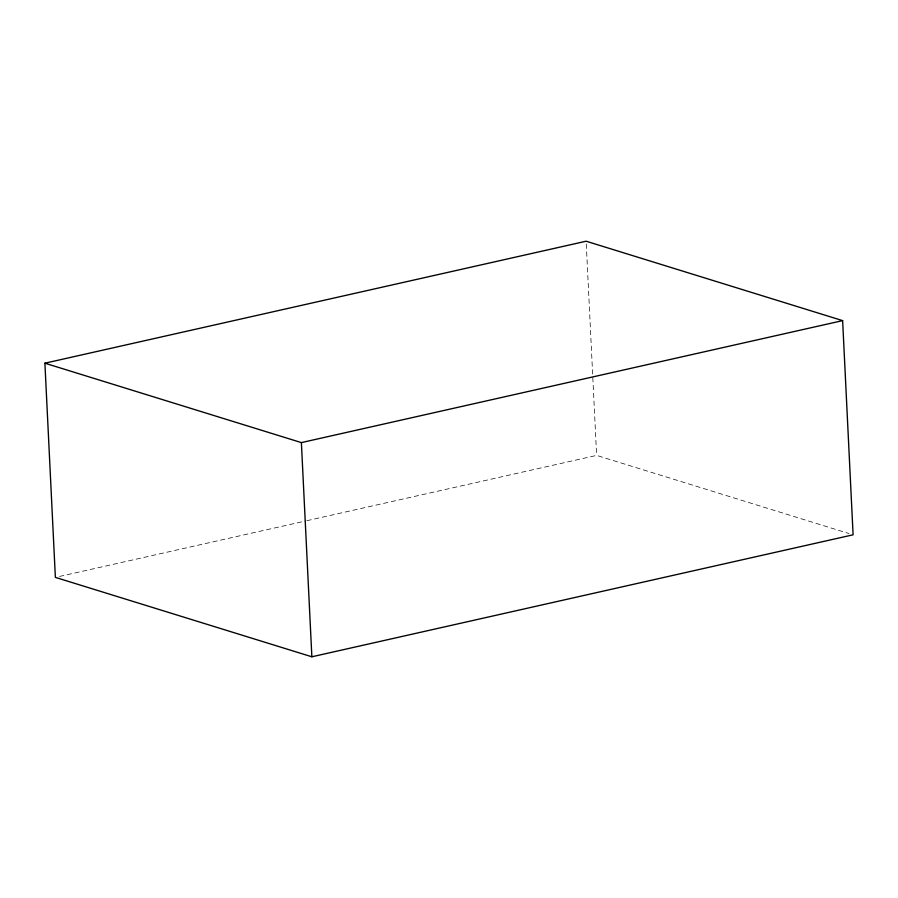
<?xml version="1.0" encoding="UTF-8"?>
<svg xmlns="http://www.w3.org/2000/svg" width="898" height="898" viewBox="0 0 898 898"><rect width="100%" height="100%" fill="white"/><g stroke="black" fill="none" stroke-linecap="round" stroke-linejoin="round"><path stroke-width="0.67" stroke-dasharray="4.49 3.37" d="M59.481 576.449L305.488 521.008M306.858 520.694L596.62 455.398L849.093 533.569M586.271 244.009L596.62 455.398"/><path stroke-width="1.35" d="M44.9 363.196L586.136 241.214L842.627 320.62L853.1 534.804L311.864 656.786L55.373 577.38L44.9 363.196L301.38 442.602L842.627 320.62M301.38 442.602L311.864 656.786"/></g></svg>
